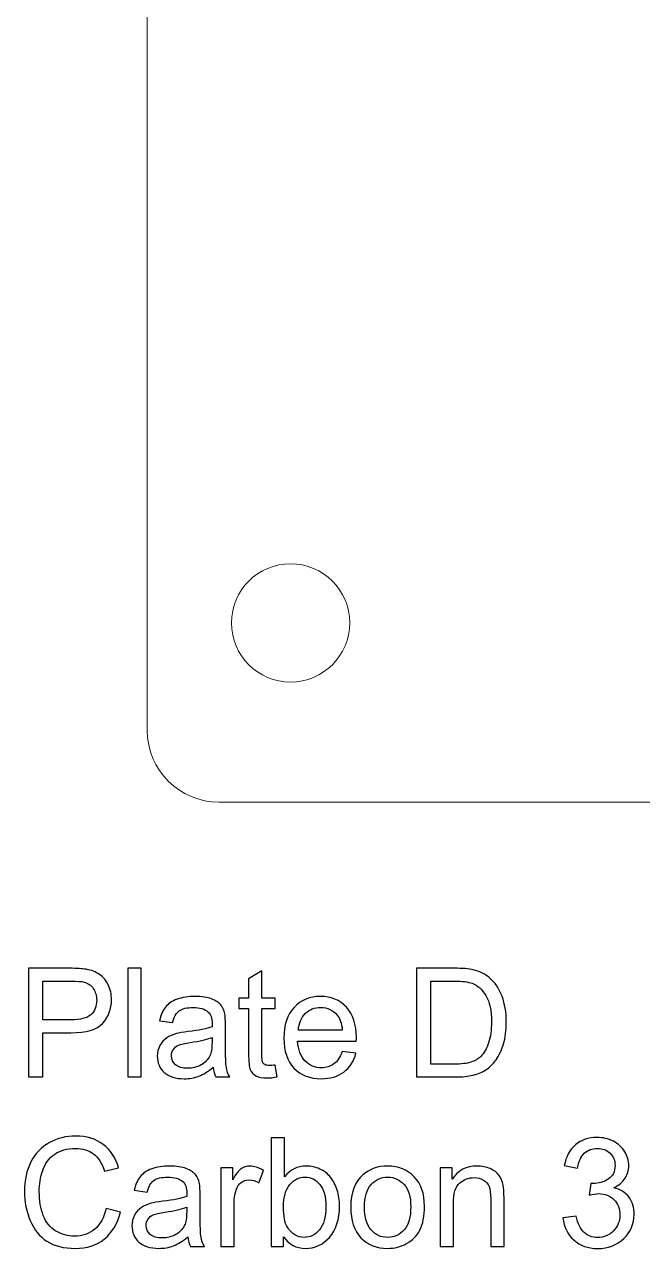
# Model space of a CAD drawing. Header units: millimetres. Extents: x -202 to 204, y -252 to 284.
# Drawn here: x -64.99 to -47.74, y 52.15 to 86.27 of the extents above; entities that cross this region are included whole.
import ezdxf

# ---------------------------------------------------------------- set-up
doc = ezdxf.new("R2010")
doc.units = ezdxf.units.MM
doc.header["$MEASUREMENT"] = 0
doc.layers.add('Layer 1', color=7, linetype='Continuous')

msp = doc.modelspace()

# ---------------------------------------------------------------- linework, layer by layer
at = {"layer": 'Layer 1', "color": 254, "lineweight": 20}
for points, knots in [([(-45.7167, 164.6472), (-45.7167, 164.6472), (-61.5605, 148.8043), (-61.5605, 148.8043), (-61.5605, 148.8043), (-61.5605, 121.3997), (-61.5605, 93.995), (-61.5605, 66.5904), (-61.5605, 66.5904), (-61.5605, 65.4904), (-60.6604, 64.5904), (-59.5605, 64.5904), (-59.5605, 64.5904), (-59.5605, 64.5904), (-40.0605, 64.5904), (-40.0605, 64.5904), (-40.0605, 64.5904), (-35.6422, 64.5904), (-32.0605, 68.1721), (-32.0605, 72.5904), (-32.0605, 72.5904), (-32.0605, 101.3905), (-32.0605, 130.1905), (-32.0605, 158.9906), (-32.0605, 158.9906), (-32.0605, 162.1482), (-33.8902, 164.8782), (-36.547, 166.1792), (-36.547, 166.1792), (-37.3717, 165.1499), (-38.639, 164.4906), (-40.0605, 164.4906), (-40.0605, 164.4906), (-41.482, 164.4906), (-42.7493, 165.1499), (-43.574, 166.1792), (-43.574, 166.1792), (-44.372, 165.7884), (-45.0951, 165.2687), (-45.7167, 164.6472)], [0, 0, 0, 0, 0.0909091, 0.0909091, 0.0909091, 0.0909091, 0.1818182, 0.1818182, 0.1818182, 0.1818182, 0.2727273, 0.2727273, 0.2727273, 0.2727273, 0.3636364, 0.3636364, 0.3636364, 0.3636364, 0.4545455, 0.4545455, 0.4545455, 0.4545455, 0.5454545, 0.5454545, 0.5454545, 0.5454545, 0.6363636, 0.6363636, 0.6363636, 0.6363636, 0.7272727, 0.7272727, 0.7272727, 0.7272727, 0.8181818, 0.8181818, 0.8181818, 0.8181818, 1, 1, 1, 1]), ([(-57.5605, 67.9404), (-58.4718, 67.9404), (-59.2105, 68.6791), (-59.2105, 69.5904), (-59.2105, 69.5904), (-59.2105, 70.5017), (-58.4718, 71.2404), (-57.5605, 71.2404), (-57.5605, 71.2404), (-56.6492, 71.2404), (-55.9105, 70.5017), (-55.9105, 69.5904), (-55.9105, 69.5904), (-55.9105, 68.6791), (-56.6492, 67.9404), (-57.5605, 67.9404)], [0, 0, 0, 0, 0.2, 0.2, 0.2, 0.2, 0.4, 0.4, 0.4, 0.4, 0.6, 0.6, 0.6, 0.6, 1, 1, 1, 1])]:
    msp.add_open_spline(points, degree=3, knots=knots, dxfattribs=at)
at = {"layer": 'Layer 1', "color": 242}
for points, knots in [([(-64.8715, 56.9308), (-64.8715, 56.9308), (-64.8715, 59.9611), (-64.8715, 59.9611), (-64.8715, 59.9611), (-64.8715, 59.9611), (-63.7285, 59.9611), (-63.7285, 59.9611), (-63.7285, 59.9611), (-63.5275, 59.9611), (-63.3736, 59.9513), (-63.2678, 59.9322), (-63.2678, 59.9322), (-63.1189, 59.9075), (-62.9941, 59.8602), (-62.8932, 59.7904), (-62.8932, 59.7904), (-62.793, 59.7213), (-62.7118, 59.6232), (-62.6505, 59.4983), (-62.6505, 59.4983), (-62.5891, 59.3727), (-62.5587, 59.2351), (-62.5587, 59.0848), (-62.5587, 59.0848), (-62.5587, 58.8273), (-62.6406, 58.6086), (-62.8043, 58.4301), (-62.8043, 58.4301), (-62.9687, 58.2523), (-63.265, 58.1627), (-63.6933, 58.1627), (-63.6933, 58.1627), (-63.6933, 58.1627), (-64.4708, 58.1627), (-64.4708, 58.1627), (-64.4708, 58.1627), (-64.4708, 58.1627), (-64.4708, 56.9308), (-64.4708, 56.9308), (-64.4708, 56.9308), (-64.4708, 56.9308), (-64.8715, 56.9308), (-64.8715, 56.9308)], [0, 0, 0, 0, 0.0833333, 0.0833333, 0.0833333, 0.0833333, 0.1666667, 0.1666667, 0.1666667, 0.1666667, 0.25, 0.25, 0.25, 0.25, 0.3333333, 0.3333333, 0.3333333, 0.3333333, 0.4166667, 0.4166667, 0.4166667, 0.4166667, 0.5, 0.5, 0.5, 0.5, 0.5833333, 0.5833333, 0.5833333, 0.5833333, 0.6666667, 0.6666667, 0.6666667, 0.6666667, 0.75, 0.75, 0.75, 0.75, 0.8333333, 0.8333333, 0.8333333, 0.8333333, 1, 1, 1, 1]), ([(-62.1037, 56.9308), (-62.1037, 56.9308), (-62.1037, 59.9611), (-62.1037, 59.9611), (-62.1037, 59.9611), (-62.1037, 59.9611), (-61.7318, 59.9611), (-61.7318, 59.9611), (-61.7318, 59.9611), (-61.7318, 59.9611), (-61.7318, 56.9308), (-61.7318, 56.9308), (-61.7318, 56.9308), (-61.7318, 56.9308), (-62.1037, 56.9308), (-62.1037, 56.9308)], [0, 0, 0, 0, 0.2, 0.2, 0.2, 0.2, 0.4, 0.4, 0.4, 0.4, 0.6, 0.6, 0.6, 0.6, 1, 1, 1, 1]), ([(-57.9882, 57.2638), (-57.9882, 57.2638), (-57.9346, 56.935), (-57.9346, 56.935), (-57.9346, 56.935), (-58.039, 56.9132), (-58.1329, 56.9019), (-58.2154, 56.9019), (-58.2154, 56.9019), (-58.3509, 56.9019), (-58.4553, 56.923), (-58.5301, 56.9661), (-58.5301, 56.9661), (-58.6042, 57.0084), (-58.6564, 57.0649), (-58.6867, 57.1347), (-58.6867, 57.1347), (-58.717, 57.2038), (-58.7326, 57.3506), (-58.7326, 57.5736), (-58.7326, 57.5736), (-58.7326, 57.5736), (-58.7326, 58.8365), (-58.7326, 58.8365), (-58.7326, 58.8365), (-58.7326, 58.8365), (-59.0056, 58.8365), (-59.0056, 58.8365), (-59.0056, 58.8365), (-59.0056, 58.8365), (-59.0056, 59.1258), (-59.0056, 59.1258), (-59.0056, 59.1258), (-59.0056, 59.1258), (-58.7326, 59.1258), (-58.7326, 59.1258), (-58.7326, 59.1258), (-58.7326, 59.1258), (-58.7326, 59.6697), (-58.7326, 59.6697), (-58.7326, 59.6697), (-58.7326, 59.6697), (-58.3622, 59.8927), (-58.3622, 59.8927), (-58.3622, 59.8927), (-58.3622, 59.8927), (-58.3622, 59.1258), (-58.3622, 59.1258), (-58.3622, 59.1258), (-58.3622, 59.1258), (-57.9882, 59.1258), (-57.9882, 59.1258), (-57.9882, 59.1258), (-57.9882, 59.1258), (-57.9882, 58.8365), (-57.9882, 58.8365), (-57.9882, 58.8365), (-57.9882, 58.8365), (-58.3622, 58.8365), (-58.3622, 58.8365), (-58.3622, 58.8365), (-58.3622, 58.8365), (-58.3622, 57.5531), (-58.3622, 57.5531), (-58.3622, 57.5531), (-58.3622, 57.4466), (-58.3558, 57.3788), (-58.3431, 57.3485), (-58.3431, 57.3485), (-58.3297, 57.3181), (-58.3085, 57.2942), (-58.2789, 57.2758), (-58.2789, 57.2758), (-58.2493, 57.2582), (-58.2069, 57.249), (-58.1519, 57.249), (-58.1519, 57.249), (-58.1103, 57.249), (-58.0559, 57.2539), (-57.9882, 57.2638)], [0, 0, 0, 0, 0.047619, 0.047619, 0.047619, 0.047619, 0.0952381, 0.0952381, 0.0952381, 0.0952381, 0.1428571, 0.1428571, 0.1428571, 0.1428571, 0.1904762, 0.1904762, 0.1904762, 0.1904762, 0.2380952, 0.2380952, 0.2380952, 0.2380952, 0.2857143, 0.2857143, 0.2857143, 0.2857143, 0.3333333, 0.3333333, 0.3333333, 0.3333333, 0.3809524, 0.3809524, 0.3809524, 0.3809524, 0.4285714, 0.4285714, 0.4285714, 0.4285714, 0.4761905, 0.4761905, 0.4761905, 0.4761905, 0.5238095, 0.5238095, 0.5238095, 0.5238095, 0.5714286, 0.5714286, 0.5714286, 0.5714286, 0.6190476, 0.6190476, 0.6190476, 0.6190476, 0.6666667, 0.6666667, 0.6666667, 0.6666667, 0.7142857, 0.7142857, 0.7142857, 0.7142857, 0.7619048, 0.7619048, 0.7619048, 0.7619048, 0.8095238, 0.8095238, 0.8095238, 0.8095238, 0.8571429, 0.8571429, 0.8571429, 0.8571429, 0.9047619, 0.9047619, 0.9047619, 0.9047619, 1, 1, 1, 1]), ([(-54.0462, 56.9308), (-54.0462, 56.9308), (-54.0462, 59.9611), (-54.0462, 59.9611), (-54.0462, 59.9611), (-54.0462, 59.9611), (-53.0027, 59.9611), (-53.0027, 59.9611), (-53.0027, 59.9611), (-52.7671, 59.9611), (-52.5872, 59.9463), (-52.463, 59.9174), (-52.463, 59.9174), (-52.2894, 59.8779), (-52.1412, 59.8052), (-52.0185, 59.7008), (-52.0185, 59.7008), (-51.859, 59.5653), (-51.7391, 59.3932), (-51.6601, 59.1829), (-51.6601, 59.1829), (-51.5803, 58.9727), (-51.5408, 58.7328), (-51.5408, 58.4625), (-51.5408, 58.4625), (-51.5408, 58.2325), (-51.5676, 58.0286), (-51.622, 57.8508), (-51.622, 57.8508), (-51.6756, 57.673), (-51.744, 57.5256), (-51.8287, 57.4092), (-51.8287, 57.4092), (-51.9126, 57.2927), (-52.0044, 57.201), (-52.1046, 57.1347), (-52.1046, 57.1347), (-52.204, 57.0677), (-52.3247, 57.0169), (-52.4658, 56.9823), (-52.4658, 56.9823), (-52.6076, 56.9477), (-52.7699, 56.9308), (-52.9526, 56.9308), (-52.9526, 56.9308), (-52.9526, 56.9308), (-54.0462, 56.9308), (-54.0462, 56.9308)], [0, 0, 0, 0, 0.0769231, 0.0769231, 0.0769231, 0.0769231, 0.1538462, 0.1538462, 0.1538462, 0.1538462, 0.2307692, 0.2307692, 0.2307692, 0.2307692, 0.3076923, 0.3076923, 0.3076923, 0.3076923, 0.3846154, 0.3846154, 0.3846154, 0.3846154, 0.4615385, 0.4615385, 0.4615385, 0.4615385, 0.5384615, 0.5384615, 0.5384615, 0.5384615, 0.6153846, 0.6153846, 0.6153846, 0.6153846, 0.6923077, 0.6923077, 0.6923077, 0.6923077, 0.7692308, 0.7692308, 0.7692308, 0.7692308, 0.8461538, 0.8461538, 0.8461538, 0.8461538, 1, 1, 1, 1]), ([(-64.4708, 58.5204), (-64.4708, 58.5204), (-63.6869, 58.5204), (-63.6869, 58.5204), (-63.6869, 58.5204), (-63.428, 58.5204), (-63.2438, 58.5684), (-63.1352, 58.665), (-63.1352, 58.665), (-63.0265, 58.7617), (-62.9722, 58.8972), (-62.9722, 59.0721), (-62.9722, 59.0721), (-62.9722, 59.1991), (-63.0039, 59.3078), (-63.0681, 59.3981), (-63.0681, 59.3981), (-63.1323, 59.4884), (-63.2163, 59.5477), (-63.3214, 59.5766), (-63.3214, 59.5766), (-63.3892, 59.5943), (-63.5133, 59.6034), (-63.6954, 59.6034), (-63.6954, 59.6034), (-63.6954, 59.6034), (-64.4708, 59.6034), (-64.4708, 59.6034), (-64.4708, 59.6034), (-64.4708, 59.6034), (-64.4708, 58.5204), (-64.4708, 58.5204)], [0, 0, 0, 0, 0.1111111, 0.1111111, 0.1111111, 0.1111111, 0.2222222, 0.2222222, 0.2222222, 0.2222222, 0.3333333, 0.3333333, 0.3333333, 0.3333333, 0.4444444, 0.4444444, 0.4444444, 0.4444444, 0.5555556, 0.5555556, 0.5555556, 0.5555556, 0.6666667, 0.6666667, 0.6666667, 0.6666667, 0.7777778, 0.7777778, 0.7777778, 0.7777778, 1, 1, 1, 1]), ([(-53.6455, 57.2885), (-53.6455, 57.2885), (-52.9985, 57.2885), (-52.9985, 57.2885), (-52.9985, 57.2885), (-52.7988, 57.2885), (-52.6415, 57.3069), (-52.5279, 57.3443), (-52.5279, 57.3443), (-52.4143, 57.3816), (-52.324, 57.4339), (-52.2562, 57.5016), (-52.2562, 57.5016), (-52.161, 57.5961), (-52.0869, 57.7245), (-52.034, 57.8847), (-52.034, 57.8847), (-51.9811, 58.0456), (-51.9543, 58.2396), (-51.9543, 58.4689), (-51.9543, 58.4689), (-51.9543, 58.7857), (-52.0065, 59.0291), (-52.1102, 59.1991), (-52.1102, 59.1991), (-52.2146, 59.3699), (-52.3409, 59.4835), (-52.4898, 59.5413), (-52.4898, 59.5413), (-52.597, 59.583), (-52.7706, 59.6034), (-53.0084, 59.6034), (-53.0084, 59.6034), (-53.0084, 59.6034), (-53.6455, 59.6034), (-53.6455, 59.6034), (-53.6455, 59.6034), (-53.6455, 59.6034), (-53.6455, 57.2885), (-53.6455, 57.2885)], [0, 0, 0, 0, 0.0909091, 0.0909091, 0.0909091, 0.0909091, 0.1818182, 0.1818182, 0.1818182, 0.1818182, 0.2727273, 0.2727273, 0.2727273, 0.2727273, 0.3636364, 0.3636364, 0.3636364, 0.3636364, 0.4545455, 0.4545455, 0.4545455, 0.4545455, 0.5454545, 0.5454545, 0.5454545, 0.5454545, 0.6363636, 0.6363636, 0.6363636, 0.6363636, 0.7272727, 0.7272727, 0.7272727, 0.7272727, 0.8181818, 0.8181818, 0.8181818, 0.8181818, 1, 1, 1, 1]), ([(-59.7224, 57.2017), (-59.8607, 57.0846), (-59.9934, 57.0021), (-60.1204, 56.9534), (-60.1204, 56.9534), (-60.2481, 56.9054), (-60.3849, 56.8814), (-60.531, 56.8814), (-60.531, 56.8814), (-60.7723, 56.8814), (-60.9571, 56.94), (-61.087, 57.0578), (-61.087, 57.0578), (-61.2161, 57.1756), (-61.281, 57.3266), (-61.281, 57.5094), (-61.281, 57.5094), (-61.281, 57.6173), (-61.257, 57.7154), (-61.2076, 57.8043), (-61.2076, 57.8043), (-61.1589, 57.8932), (-61.0947, 57.9644), (-61.0157, 58.0181), (-61.0157, 58.0181), (-60.936, 58.0717), (-60.8471, 58.1126), (-60.7476, 58.1401), (-60.7476, 58.1401), (-60.6749, 58.1592), (-60.5649, 58.1782), (-60.4174, 58.1959), (-60.4174, 58.1959), (-60.1168, 58.2318), (-59.8953, 58.2742), (-59.7535, 58.3243), (-59.7535, 58.3243), (-59.7521, 58.3751), (-59.7514, 58.4075), (-59.7514, 58.4209), (-59.7514, 58.4209), (-59.7514, 58.5726), (-59.7866, 58.6799), (-59.8572, 58.7412), (-59.8572, 58.7412), (-59.9517, 58.8259), (-60.0936, 58.8675), (-60.2805, 58.8675), (-60.2805, 58.8675), (-60.4555, 58.8675), (-60.5846, 58.8372), (-60.6686, 58.7758), (-60.6686, 58.7758), (-60.7518, 58.7144), (-60.8132, 58.6058), (-60.8534, 58.4498), (-60.8534, 58.4498), (-60.8534, 58.4498), (-61.2168, 58.4999), (-61.2168, 58.4999), (-61.2168, 58.4999), (-61.1836, 58.6552), (-61.1293, 58.7815), (-61.0538, 58.8767), (-61.0538, 58.8767), (-60.9783, 58.9727), (-60.8682, 59.0467), (-60.725, 59.0982), (-60.725, 59.0982), (-60.5818, 59.1498), (-60.416, 59.1759), (-60.2269, 59.1759), (-60.2269, 59.1759), (-60.0392, 59.1759), (-59.8875, 59.1533), (-59.7704, 59.1095), (-59.7704, 59.1095), (-59.6533, 59.0651), (-59.5672, 59.0101), (-59.5115, 58.943), (-59.5115, 58.943), (-59.4564, 58.876), (-59.4183, 58.792), (-59.3958, 58.6897), (-59.3958, 58.6897), (-59.3838, 58.6262), (-59.3774, 58.5119), (-59.3774, 58.3468), (-59.3774, 58.3468), (-59.3774, 58.3468), (-59.3774, 57.8508), (-59.3774, 57.8508), (-59.3774, 57.8508), (-59.3774, 57.5044), (-59.3697, 57.2857), (-59.3534, 57.1947), (-59.3534, 57.1947), (-59.3379, 57.103), (-59.3062, 57.0148), (-59.2596, 56.9308), (-59.2596, 56.9308), (-59.2596, 56.9308), (-59.6484, 56.9308), (-59.6484, 56.9308), (-59.6484, 56.9308), (-59.6865, 57.0077), (-59.7119, 57.098), (-59.7224, 57.2017)], [0, 0, 0, 0, 0.0357143, 0.0357143, 0.0357143, 0.0357143, 0.0714286, 0.0714286, 0.0714286, 0.0714286, 0.1071429, 0.1071429, 0.1071429, 0.1071429, 0.1428571, 0.1428571, 0.1428571, 0.1428571, 0.1785714, 0.1785714, 0.1785714, 0.1785714, 0.2142857, 0.2142857, 0.2142857, 0.2142857, 0.25, 0.25, 0.25, 0.25, 0.2857143, 0.2857143, 0.2857143, 0.2857143, 0.3214286, 0.3214286, 0.3214286, 0.3214286, 0.3571429, 0.3571429, 0.3571429, 0.3571429, 0.3928571, 0.3928571, 0.3928571, 0.3928571, 0.4285714, 0.4285714, 0.4285714, 0.4285714, 0.4642857, 0.4642857, 0.4642857, 0.4642857, 0.5, 0.5, 0.5, 0.5, 0.5357143, 0.5357143, 0.5357143, 0.5357143, 0.5714286, 0.5714286, 0.5714286, 0.5714286, 0.6071429, 0.6071429, 0.6071429, 0.6071429, 0.6428571, 0.6428571, 0.6428571, 0.6428571, 0.6785714, 0.6785714, 0.6785714, 0.6785714, 0.7142857, 0.7142857, 0.7142857, 0.7142857, 0.75, 0.75, 0.75, 0.75, 0.7857143, 0.7857143, 0.7857143, 0.7857143, 0.8214286, 0.8214286, 0.8214286, 0.8214286, 0.8571429, 0.8571429, 0.8571429, 0.8571429, 0.8928571, 0.8928571, 0.8928571, 0.8928571, 0.9285714, 0.9285714, 0.9285714, 0.9285714, 1, 1, 1, 1]), ([(-56.122, 57.6378), (-56.122, 57.6378), (-55.7375, 57.5905), (-55.7375, 57.5905), (-55.7375, 57.5905), (-55.7981, 57.3654), (-55.9103, 57.1911), (-56.074, 57.067), (-56.074, 57.067), (-56.2384, 56.9435), (-56.448, 56.8814), (-56.7027, 56.8814), (-56.7027, 56.8814), (-57.0237, 56.8814), (-57.2784, 56.9802), (-57.4661, 57.1777), (-57.4661, 57.1777), (-57.6544, 57.3753), (-57.7483, 57.6526), (-57.7483, 58.0096), (-57.7483, 58.0096), (-57.7483, 58.3793), (-57.653, 58.6657), (-57.4632, 58.8697), (-57.4632, 58.8697), (-57.2727, 59.0736), (-57.0265, 59.1759), (-56.7231, 59.1759), (-56.7231, 59.1759), (-56.4296, 59.1759), (-56.1897, 59.0757), (-56.0042, 58.876), (-56.0042, 58.876), (-55.8179, 58.6763), (-55.7248, 58.3948), (-55.7248, 58.0329), (-55.7248, 58.0329), (-55.7248, 58.0103), (-55.7255, 57.9771), (-55.7269, 57.9334), (-55.7269, 57.9334), (-55.7269, 57.9334), (-57.3638, 57.9334), (-57.3638, 57.9334), (-57.3638, 57.9334), (-57.3503, 57.6921), (-57.2819, 57.5072), (-57.1591, 57.3795), (-57.1591, 57.3795), (-57.0364, 57.2511), (-56.884, 57.1869), (-56.7005, 57.1869), (-56.7005, 57.1869), (-56.5644, 57.1869), (-56.448, 57.2229), (-56.3513, 57.2949), (-56.3513, 57.2949), (-56.2546, 57.3661), (-56.1784, 57.4804), (-56.122, 57.6378)], [0, 0, 0, 0, 0.0625, 0.0625, 0.0625, 0.0625, 0.125, 0.125, 0.125, 0.125, 0.1875, 0.1875, 0.1875, 0.1875, 0.25, 0.25, 0.25, 0.25, 0.3125, 0.3125, 0.3125, 0.3125, 0.375, 0.375, 0.375, 0.375, 0.4375, 0.4375, 0.4375, 0.4375, 0.5, 0.5, 0.5, 0.5, 0.5625, 0.5625, 0.5625, 0.5625, 0.625, 0.625, 0.625, 0.625, 0.6875, 0.6875, 0.6875, 0.6875, 0.75, 0.75, 0.75, 0.75, 0.8125, 0.8125, 0.8125, 0.8125, 0.875, 0.875, 0.875, 0.875, 1, 1, 1, 1]), ([(-57.3433, 58.2396), (-57.3433, 58.2396), (-56.1178, 58.2396), (-56.1178, 58.2396), (-56.1178, 58.2396), (-56.134, 58.4237), (-56.1813, 58.5627), (-56.2582, 58.6545), (-56.2582, 58.6545), (-56.3767, 58.7977), (-56.5305, 58.8697), (-56.7189, 58.8697), (-56.7189, 58.8697), (-56.8896, 58.8697), (-57.0336, 58.8125), (-57.15, 58.6982), (-57.15, 58.6982), (-57.2664, 58.5839), (-57.3306, 58.4308), (-57.3433, 58.2396)], [0, 0, 0, 0, 0.1666667, 0.1666667, 0.1666667, 0.1666667, 0.3333333, 0.3333333, 0.3333333, 0.3333333, 0.5, 0.5, 0.5, 0.5, 0.6666667, 0.6666667, 0.6666667, 0.6666667, 1, 1, 1, 1]), ([(-59.7535, 58.0329), (-59.8889, 57.9771), (-60.0914, 57.9306), (-60.361, 57.8918), (-60.361, 57.8918), (-60.5141, 57.8699), (-60.6227, 57.8452), (-60.6855, 57.8177), (-60.6855, 57.8177), (-60.749, 57.7902), (-60.7984, 57.7499), (-60.8323, 57.6963), (-60.8323, 57.6963), (-60.8668, 57.6434), (-60.8845, 57.5848), (-60.8845, 57.5199), (-60.8845, 57.5199), (-60.8845, 57.4205), (-60.8464, 57.3379), (-60.7716, 57.2716), (-60.7716, 57.2716), (-60.6968, 57.206), (-60.5867, 57.1728), (-60.4421, 57.1728), (-60.4421, 57.1728), (-60.2989, 57.1728), (-60.1712, 57.2038), (-60.0597, 57.2666), (-60.0597, 57.2666), (-59.9482, 57.3294), (-59.8657, 57.4155), (-59.8135, 57.5242), (-59.8135, 57.5242), (-59.7732, 57.6081), (-59.7535, 57.7323), (-59.7535, 57.896), (-59.7535, 57.896), (-59.7535, 57.896), (-59.7535, 58.0329), (-59.7535, 58.0329)], [0, 0, 0, 0, 0.0909091, 0.0909091, 0.0909091, 0.0909091, 0.1818182, 0.1818182, 0.1818182, 0.1818182, 0.2727273, 0.2727273, 0.2727273, 0.2727273, 0.3636364, 0.3636364, 0.3636364, 0.3636364, 0.4545455, 0.4545455, 0.4545455, 0.4545455, 0.5454545, 0.5454545, 0.5454545, 0.5454545, 0.6363636, 0.6363636, 0.6363636, 0.6363636, 0.7272727, 0.7272727, 0.7272727, 0.7272727, 0.8181818, 0.8181818, 0.8181818, 0.8181818, 1, 1, 1, 1]), ([(-62.7097, 53.2641), (-62.7097, 53.2641), (-62.3083, 53.1625), (-62.3083, 53.1625), (-62.3083, 53.1625), (-62.3922, 52.8337), (-62.5439, 52.5825), (-62.7619, 52.4089), (-62.7619, 52.4089), (-62.9807, 52.2361), (-63.2474, 52.15), (-63.5634, 52.15), (-63.5634, 52.15), (-63.8901, 52.15), (-64.1554, 52.2163), (-64.36, 52.349), (-64.36, 52.349), (-64.5646, 52.4823), (-64.7205, 52.6749), (-64.8271, 52.9268), (-64.8271, 52.9268), (-64.9336, 53.1794), (-64.9872, 53.4503), (-64.9872, 53.7396), (-64.9872, 53.7396), (-64.9872, 54.055), (-64.9273, 54.3301), (-64.8066, 54.5651), (-64.8066, 54.5651), (-64.686, 54.8), (-64.5145, 54.9785), (-64.2916, 55.1006), (-64.2916, 55.1006), (-64.0693, 55.2227), (-63.8245, 55.2833), (-63.5571, 55.2833), (-63.5571, 55.2833), (-63.2537, 55.2833), (-62.999, 55.2064), (-62.7923, 55.0519), (-62.7923, 55.0519), (-62.5855, 54.8974), (-62.4416, 54.6808), (-62.3605, 54.4007), (-62.3605, 54.4007), (-62.3605, 54.4007), (-62.7549, 54.3076), (-62.7549, 54.3076), (-62.7549, 54.3076), (-62.8254, 54.5284), (-62.927, 54.6886), (-63.0611, 54.7895), (-63.0611, 54.7895), (-63.1944, 54.8904), (-63.3624, 54.9404), (-63.5656, 54.9404), (-63.5656, 54.9404), (-63.7984, 54.9404), (-63.9924, 54.8847), (-64.149, 54.7732), (-64.149, 54.7732), (-64.3057, 54.661), (-64.4157, 54.5115), (-64.4785, 54.3231), (-64.4785, 54.3231), (-64.542, 54.1354), (-64.5738, 53.9414), (-64.5738, 53.7417), (-64.5738, 53.7417), (-64.5738, 53.4835), (-64.5364, 53.2591), (-64.4616, 53.0665), (-64.4616, 53.0665), (-64.3861, 52.8746), (-64.2697, 52.7307), (-64.1109, 52.6354), (-64.1109, 52.6354), (-63.9522, 52.5402), (-63.7807, 52.4929), (-63.5959, 52.4929), (-63.5959, 52.4929), (-63.3715, 52.4929), (-63.1817, 52.5578), (-63.0258, 52.6869), (-63.0258, 52.6869), (-62.8699, 52.8167), (-62.7648, 53.0094), (-62.7097, 53.2641)], [0, 0, 0, 0, 0.0434783, 0.0434783, 0.0434783, 0.0434783, 0.0869565, 0.0869565, 0.0869565, 0.0869565, 0.1304348, 0.1304348, 0.1304348, 0.1304348, 0.173913, 0.173913, 0.173913, 0.173913, 0.2173913, 0.2173913, 0.2173913, 0.2173913, 0.2608696, 0.2608696, 0.2608696, 0.2608696, 0.3043478, 0.3043478, 0.3043478, 0.3043478, 0.3478261, 0.3478261, 0.3478261, 0.3478261, 0.3913043, 0.3913043, 0.3913043, 0.3913043, 0.4347826, 0.4347826, 0.4347826, 0.4347826, 0.4782609, 0.4782609, 0.4782609, 0.4782609, 0.5217391, 0.5217391, 0.5217391, 0.5217391, 0.5652174, 0.5652174, 0.5652174, 0.5652174, 0.6086957, 0.6086957, 0.6086957, 0.6086957, 0.6521739, 0.6521739, 0.6521739, 0.6521739, 0.6956522, 0.6956522, 0.6956522, 0.6956522, 0.7391304, 0.7391304, 0.7391304, 0.7391304, 0.7826087, 0.7826087, 0.7826087, 0.7826087, 0.826087, 0.826087, 0.826087, 0.826087, 0.8695652, 0.8695652, 0.8695652, 0.8695652, 0.9130435, 0.9130435, 0.9130435, 0.9130435, 1, 1, 1, 1]), ([(-57.7547, 52.2015), (-57.7547, 52.2015), (-58.0997, 52.2015), (-58.0997, 52.2015), (-58.0997, 52.2015), (-58.0997, 52.2015), (-58.0997, 55.2318), (-58.0997, 55.2318), (-58.0997, 55.2318), (-58.0997, 55.2318), (-57.7279, 55.2318), (-57.7279, 55.2318), (-57.7279, 55.2318), (-57.7279, 55.2318), (-57.7279, 54.1509), (-57.7279, 54.1509), (-57.7279, 54.1509), (-57.5706, 54.3478), (-57.3702, 54.4466), (-57.1268, 54.4466), (-57.1268, 54.4466), (-56.9913, 54.4466), (-56.8636, 54.419), (-56.7429, 54.3647), (-56.7429, 54.3647), (-56.6223, 54.3104), (-56.5235, 54.2335), (-56.4452, 54.1354), (-56.4452, 54.1354), (-56.3676, 54.0366), (-56.3062, 53.9181), (-56.2625, 53.7784), (-56.2625, 53.7784), (-56.218, 53.6394), (-56.1961, 53.4905), (-56.1961, 53.3325), (-56.1961, 53.3325), (-56.1961, 52.9557), (-56.2893, 52.665), (-56.4755, 52.4597), (-56.4755, 52.4597), (-56.6611, 52.2544), (-56.8848, 52.1521), (-57.1451, 52.1521), (-57.1451, 52.1521), (-57.404, 52.1521), (-57.6072, 52.2601), (-57.7547, 52.4767), (-57.7547, 52.4767), (-57.7547, 52.4767), (-57.7547, 52.2015), (-57.7547, 52.2015)], [0, 0, 0, 0, 0.0714286, 0.0714286, 0.0714286, 0.0714286, 0.1428571, 0.1428571, 0.1428571, 0.1428571, 0.2142857, 0.2142857, 0.2142857, 0.2142857, 0.2857143, 0.2857143, 0.2857143, 0.2857143, 0.3571429, 0.3571429, 0.3571429, 0.3571429, 0.4285714, 0.4285714, 0.4285714, 0.4285714, 0.5, 0.5, 0.5, 0.5, 0.5714286, 0.5714286, 0.5714286, 0.5714286, 0.6428571, 0.6428571, 0.6428571, 0.6428571, 0.7142857, 0.7142857, 0.7142857, 0.7142857, 0.7857143, 0.7857143, 0.7857143, 0.7857143, 0.8571429, 0.8571429, 0.8571429, 0.8571429, 1, 1, 1, 1]), ([(-49.9598, 53.0016), (-49.9598, 53.0016), (-49.588, 53.051), (-49.588, 53.051), (-49.588, 53.051), (-49.5449, 52.84), (-49.4723, 52.6883), (-49.37, 52.5952), (-49.37, 52.5952), (-49.267, 52.5021), (-49.1421, 52.4555), (-48.9946, 52.4555), (-48.9946, 52.4555), (-48.8196, 52.4555), (-48.6715, 52.5162), (-48.5508, 52.6375), (-48.5508, 52.6375), (-48.4309, 52.7589), (-48.3702, 52.9092), (-48.3702, 53.0884), (-48.3702, 53.0884), (-48.3702, 53.2591), (-48.4259, 53.4002), (-48.5374, 53.511), (-48.5374, 53.511), (-48.6496, 53.6218), (-48.7914, 53.6775), (-48.9636, 53.6775), (-48.9636, 53.6775), (-49.0341, 53.6775), (-49.1216, 53.6634), (-49.226, 53.6359), (-49.226, 53.6359), (-49.226, 53.6359), (-49.1844, 53.9626), (-49.1844, 53.9626), (-49.1844, 53.9626), (-49.1597, 53.9597), (-49.14, 53.9583), (-49.1244, 53.9583), (-49.1244, 53.9583), (-48.9664, 53.9583), (-48.8239, 53.9999), (-48.6969, 54.0825), (-48.6969, 54.0825), (-48.5699, 54.165), (-48.5064, 54.2928), (-48.5064, 54.4649), (-48.5064, 54.4649), (-48.5064, 54.6011), (-48.5529, 54.7147), (-48.6454, 54.8036), (-48.6454, 54.8036), (-48.7378, 54.8932), (-48.857, 54.9383), (-49.0031, 54.9383), (-49.0031, 54.9383), (-49.1477, 54.9383), (-49.2684, 54.8925), (-49.3643, 54.8022), (-49.3643, 54.8022), (-49.461, 54.7111), (-49.5231, 54.5743), (-49.5506, 54.3922), (-49.5506, 54.3922), (-49.5506, 54.3922), (-49.9224, 54.4586), (-49.9224, 54.4586), (-49.9224, 54.4586), (-49.8773, 54.7083), (-49.7735, 54.9016), (-49.6127, 55.0385), (-49.6127, 55.0385), (-49.4511, 55.1754), (-49.2507, 55.2445), (-49.0108, 55.2445), (-49.0108, 55.2445), (-48.8457, 55.2445), (-48.6933, 55.2086), (-48.5543, 55.138), (-48.5543, 55.138), (-48.4154, 55.0667), (-48.3088, 54.9701), (-48.2347, 54.8473), (-48.2347, 54.8473), (-48.1614, 54.7245), (-48.124, 54.5947), (-48.124, 54.4564), (-48.124, 54.4564), (-48.124, 54.3259), (-48.1592, 54.2067), (-48.2298, 54.0987), (-48.2298, 54.0987), (-48.3003, 53.9915), (-48.4041, 53.9061), (-48.5416, 53.8426), (-48.5416, 53.8426), (-48.3624, 53.8017), (-48.2234, 53.7156), (-48.124, 53.5851), (-48.124, 53.5851), (-48.0252, 53.4553), (-47.9758, 53.2923), (-47.9758, 53.0968), (-47.9758, 53.0968), (-47.9758, 52.8323), (-48.0717, 52.6079), (-48.2651, 52.4237), (-48.2651, 52.4237), (-48.4577, 52.2396), (-48.7018, 52.1479), (-48.9967, 52.1479), (-48.9967, 52.1479), (-49.2627, 52.1479), (-49.4836, 52.2269), (-49.6592, 52.3856), (-49.6592, 52.3856), (-49.8349, 52.5437), (-49.9351, 52.749), (-49.9598, 53.0016)], [0, 0, 0, 0, 0.0322581, 0.0322581, 0.0322581, 0.0322581, 0.0645161, 0.0645161, 0.0645161, 0.0645161, 0.0967742, 0.0967742, 0.0967742, 0.0967742, 0.1290323, 0.1290323, 0.1290323, 0.1290323, 0.1612903, 0.1612903, 0.1612903, 0.1612903, 0.1935484, 0.1935484, 0.1935484, 0.1935484, 0.2258065, 0.2258065, 0.2258065, 0.2258065, 0.2580645, 0.2580645, 0.2580645, 0.2580645, 0.2903226, 0.2903226, 0.2903226, 0.2903226, 0.3225806, 0.3225806, 0.3225806, 0.3225806, 0.3548387, 0.3548387, 0.3548387, 0.3548387, 0.3870968, 0.3870968, 0.3870968, 0.3870968, 0.4193548, 0.4193548, 0.4193548, 0.4193548, 0.4516129, 0.4516129, 0.4516129, 0.4516129, 0.483871, 0.483871, 0.483871, 0.483871, 0.516129, 0.516129, 0.516129, 0.516129, 0.5483871, 0.5483871, 0.5483871, 0.5483871, 0.5806452, 0.5806452, 0.5806452, 0.5806452, 0.6129032, 0.6129032, 0.6129032, 0.6129032, 0.6451613, 0.6451613, 0.6451613, 0.6451613, 0.6774194, 0.6774194, 0.6774194, 0.6774194, 0.7096774, 0.7096774, 0.7096774, 0.7096774, 0.7419355, 0.7419355, 0.7419355, 0.7419355, 0.7741935, 0.7741935, 0.7741935, 0.7741935, 0.8064516, 0.8064516, 0.8064516, 0.8064516, 0.8387097, 0.8387097, 0.8387097, 0.8387097, 0.8709677, 0.8709677, 0.8709677, 0.8709677, 0.9032258, 0.9032258, 0.9032258, 0.9032258, 0.9354839, 0.9354839, 0.9354839, 0.9354839, 1, 1, 1, 1]), ([(-60.4294, 52.4724), (-60.5677, 52.3553), (-60.7004, 52.2728), (-60.8274, 52.2241), (-60.8274, 52.2241), (-60.9551, 52.1761), (-61.0919, 52.1521), (-61.238, 52.1521), (-61.238, 52.1521), (-61.4793, 52.1521), (-61.6641, 52.2107), (-61.794, 52.3285), (-61.794, 52.3285), (-61.9231, 52.4463), (-61.988, 52.5973), (-61.988, 52.7801), (-61.988, 52.7801), (-61.988, 52.888), (-61.964, 52.9861), (-61.9146, 53.075), (-61.9146, 53.075), (-61.8659, 53.1639), (-61.8017, 53.2351), (-61.7227, 53.2888), (-61.7227, 53.2888), (-61.643, 53.3424), (-61.5541, 53.3833), (-61.4546, 53.4108), (-61.4546, 53.4108), (-61.3819, 53.4299), (-61.2719, 53.4489), (-61.1244, 53.4666), (-61.1244, 53.4666), (-60.8238, 53.5025), (-60.6023, 53.5449), (-60.4605, 53.595), (-60.4605, 53.595), (-60.4591, 53.6458), (-60.4584, 53.6782), (-60.4584, 53.6916), (-60.4584, 53.6916), (-60.4584, 53.8433), (-60.4936, 53.9506), (-60.5642, 54.0119), (-60.5642, 54.0119), (-60.6587, 54.0966), (-60.8006, 54.1382), (-60.9875, 54.1382), (-60.9875, 54.1382), (-61.1625, 54.1382), (-61.2916, 54.1079), (-61.3756, 54.0465), (-61.3756, 54.0465), (-61.4588, 53.9851), (-61.5202, 53.8765), (-61.5604, 53.7205), (-61.5604, 53.7205), (-61.5604, 53.7205), (-61.9238, 53.7706), (-61.9238, 53.7706), (-61.9238, 53.7706), (-61.8906, 53.9259), (-61.8363, 54.0522), (-61.7608, 54.1474), (-61.7608, 54.1474), (-61.6853, 54.2434), (-61.5752, 54.3174), (-61.432, 54.3689), (-61.432, 54.3689), (-61.2888, 54.4205), (-61.123, 54.4466), (-60.9339, 54.4466), (-60.9339, 54.4466), (-60.7462, 54.4466), (-60.5945, 54.424), (-60.4774, 54.3802), (-60.4774, 54.3802), (-60.3603, 54.3358), (-60.2742, 54.2808), (-60.2185, 54.2137), (-60.2185, 54.2137), (-60.1634, 54.1467), (-60.1253, 54.0627), (-60.1028, 53.9604), (-60.1028, 53.9604), (-60.0908, 53.8969), (-60.0844, 53.7826), (-60.0844, 53.6175), (-60.0844, 53.6175), (-60.0844, 53.6175), (-60.0844, 53.1215), (-60.0844, 53.1215), (-60.0844, 53.1215), (-60.0844, 52.7751), (-60.0767, 52.5564), (-60.0604, 52.4654), (-60.0604, 52.4654), (-60.0449, 52.3737), (-60.0132, 52.2855), (-59.9666, 52.2015), (-59.9666, 52.2015), (-59.9666, 52.2015), (-60.3554, 52.2015), (-60.3554, 52.2015), (-60.3554, 52.2015), (-60.3935, 52.2784), (-60.4189, 52.3687), (-60.4294, 52.4724)], [0, 0, 0, 0, 0.0357143, 0.0357143, 0.0357143, 0.0357143, 0.0714286, 0.0714286, 0.0714286, 0.0714286, 0.1071429, 0.1071429, 0.1071429, 0.1071429, 0.1428571, 0.1428571, 0.1428571, 0.1428571, 0.1785714, 0.1785714, 0.1785714, 0.1785714, 0.2142857, 0.2142857, 0.2142857, 0.2142857, 0.25, 0.25, 0.25, 0.25, 0.2857143, 0.2857143, 0.2857143, 0.2857143, 0.3214286, 0.3214286, 0.3214286, 0.3214286, 0.3571429, 0.3571429, 0.3571429, 0.3571429, 0.3928571, 0.3928571, 0.3928571, 0.3928571, 0.4285714, 0.4285714, 0.4285714, 0.4285714, 0.4642857, 0.4642857, 0.4642857, 0.4642857, 0.5, 0.5, 0.5, 0.5, 0.5357143, 0.5357143, 0.5357143, 0.5357143, 0.5714286, 0.5714286, 0.5714286, 0.5714286, 0.6071429, 0.6071429, 0.6071429, 0.6071429, 0.6428571, 0.6428571, 0.6428571, 0.6428571, 0.6785714, 0.6785714, 0.6785714, 0.6785714, 0.7142857, 0.7142857, 0.7142857, 0.7142857, 0.75, 0.75, 0.75, 0.75, 0.7857143, 0.7857143, 0.7857143, 0.7857143, 0.8214286, 0.8214286, 0.8214286, 0.8214286, 0.8571429, 0.8571429, 0.8571429, 0.8571429, 0.8928571, 0.8928571, 0.8928571, 0.8928571, 0.9285714, 0.9285714, 0.9285714, 0.9285714, 1, 1, 1, 1]), ([(-59.5115, 52.2015), (-59.5115, 52.2015), (-59.5115, 54.3965), (-59.5115, 54.3965), (-59.5115, 54.3965), (-59.5115, 54.3965), (-59.1771, 54.3965), (-59.1771, 54.3965), (-59.1771, 54.3965), (-59.1771, 54.3965), (-59.1771, 54.0642), (-59.1771, 54.0642), (-59.1771, 54.0642), (-59.0917, 54.2194), (-59.0127, 54.3224), (-58.94, 54.3718), (-58.94, 54.3718), (-58.8681, 54.4212), (-58.7883, 54.4466), (-58.7016, 54.4466), (-58.7016, 54.4466), (-58.576, 54.4466), (-58.449, 54.4063), (-58.3192, 54.3266), (-58.3192, 54.3266), (-58.3192, 54.3266), (-58.4476, 53.9809), (-58.4476, 53.9809), (-58.4476, 53.9809), (-58.5379, 54.0352), (-58.6289, 54.062), (-58.7199, 54.062), (-58.7199, 54.062), (-58.8018, 54.062), (-58.8744, 54.0373), (-58.9393, 53.9887), (-58.9393, 53.9887), (-59.0042, 53.9393), (-59.0501, 53.8715), (-59.0776, 53.7848), (-59.0776, 53.7848), (-59.1192, 53.6528), (-59.1397, 53.5082), (-59.1397, 53.3508), (-59.1397, 53.3508), (-59.1397, 53.3508), (-59.1397, 52.2015), (-59.1397, 52.2015), (-59.1397, 52.2015), (-59.1397, 52.2015), (-59.5115, 52.2015), (-59.5115, 52.2015)], [0, 0, 0, 0, 0.0714286, 0.0714286, 0.0714286, 0.0714286, 0.1428571, 0.1428571, 0.1428571, 0.1428571, 0.2142857, 0.2142857, 0.2142857, 0.2142857, 0.2857143, 0.2857143, 0.2857143, 0.2857143, 0.3571429, 0.3571429, 0.3571429, 0.3571429, 0.4285714, 0.4285714, 0.4285714, 0.4285714, 0.5, 0.5, 0.5, 0.5, 0.5714286, 0.5714286, 0.5714286, 0.5714286, 0.6428571, 0.6428571, 0.6428571, 0.6428571, 0.7142857, 0.7142857, 0.7142857, 0.7142857, 0.7857143, 0.7857143, 0.7857143, 0.7857143, 0.8571429, 0.8571429, 0.8571429, 0.8571429, 1, 1, 1, 1]), ([(-55.8822, 53.2993), (-55.8822, 53.7057), (-55.7693, 54.007), (-55.5428, 54.2024), (-55.5428, 54.2024), (-55.3544, 54.3647), (-55.1244, 54.4466), (-54.8528, 54.4466), (-54.8528, 54.4466), (-54.5508, 54.4466), (-54.3039, 54.3478), (-54.1127, 54.1495), (-54.1127, 54.1495), (-53.9208, 53.952), (-53.8255, 53.6789), (-53.8255, 53.3304), (-53.8255, 53.3304), (-53.8255, 53.0475), (-53.8679, 52.8252), (-53.9525, 52.6636), (-53.9525, 52.6636), (-54.0372, 52.5014), (-54.1607, 52.3758), (-54.3222, 52.2862), (-54.3222, 52.2862), (-54.4845, 52.1966), (-54.6609, 52.1521), (-54.8528, 52.1521), (-54.8528, 52.1521), (-55.1597, 52.1521), (-55.4081, 52.2502), (-55.5979, 52.4477), (-55.5979, 52.4477), (-55.7877, 52.6446), (-55.8822, 52.9282), (-55.8822, 53.2993)], [0, 0, 0, 0, 0.1, 0.1, 0.1, 0.1, 0.2, 0.2, 0.2, 0.2, 0.3, 0.3, 0.3, 0.3, 0.4, 0.4, 0.4, 0.4, 0.5, 0.5, 0.5, 0.5, 0.6, 0.6, 0.6, 0.6, 0.7, 0.7, 0.7, 0.7, 0.8, 0.8, 0.8, 0.8, 1, 1, 1, 1]), ([(-53.3888, 52.2015), (-53.3888, 52.2015), (-53.3888, 54.3965), (-53.3888, 54.3965), (-53.3888, 54.3965), (-53.3888, 54.3965), (-53.0544, 54.3965), (-53.0544, 54.3965), (-53.0544, 54.3965), (-53.0544, 54.3965), (-53.0544, 54.0846), (-53.0544, 54.0846), (-53.0544, 54.0846), (-52.8928, 54.3259), (-52.66, 54.4466), (-52.3559, 54.4466), (-52.3559, 54.4466), (-52.2232, 54.4466), (-52.1019, 54.4226), (-51.9911, 54.3753), (-51.9911, 54.3753), (-51.8796, 54.3273), (-51.7971, 54.2652), (-51.742, 54.1876), (-51.742, 54.1876), (-51.6863, 54.1107), (-51.6482, 54.019), (-51.6256, 53.9132), (-51.6256, 53.9132), (-51.6122, 53.844), (-51.6052, 53.7234), (-51.6052, 53.5512), (-51.6052, 53.5512), (-51.6052, 53.5512), (-51.6052, 52.2015), (-51.6052, 52.2015), (-51.6052, 52.2015), (-51.6052, 52.2015), (-51.9777, 52.2015), (-51.9777, 52.2015), (-51.9777, 52.2015), (-51.9777, 52.2015), (-51.9777, 53.5371), (-51.9777, 53.5371), (-51.9777, 53.5371), (-51.9777, 53.6881), (-51.9918, 53.8017), (-52.0207, 53.8772), (-52.0207, 53.8772), (-52.0497, 53.952), (-52.1012, 54.0119), (-52.1746, 54.0564), (-52.1746, 54.0564), (-52.2486, 54.1015), (-52.3347, 54.1241), (-52.4342, 54.1241), (-52.4342, 54.1241), (-52.5929, 54.1241), (-52.7291, 54.0733), (-52.8448, 53.9731), (-52.8448, 53.9731), (-52.9598, 53.8722), (-53.017, 53.6817), (-53.017, 53.4002), (-53.017, 53.4002), (-53.017, 53.4002), (-53.017, 52.2015), (-53.017, 52.2015), (-53.017, 52.2015), (-53.017, 52.2015), (-53.3888, 52.2015), (-53.3888, 52.2015)], [0, 0, 0, 0, 0.0526316, 0.0526316, 0.0526316, 0.0526316, 0.1052632, 0.1052632, 0.1052632, 0.1052632, 0.1578947, 0.1578947, 0.1578947, 0.1578947, 0.2105263, 0.2105263, 0.2105263, 0.2105263, 0.2631579, 0.2631579, 0.2631579, 0.2631579, 0.3157895, 0.3157895, 0.3157895, 0.3157895, 0.3684211, 0.3684211, 0.3684211, 0.3684211, 0.4210526, 0.4210526, 0.4210526, 0.4210526, 0.4736842, 0.4736842, 0.4736842, 0.4736842, 0.5263158, 0.5263158, 0.5263158, 0.5263158, 0.5789474, 0.5789474, 0.5789474, 0.5789474, 0.6315789, 0.6315789, 0.6315789, 0.6315789, 0.6842105, 0.6842105, 0.6842105, 0.6842105, 0.7368421, 0.7368421, 0.7368421, 0.7368421, 0.7894737, 0.7894737, 0.7894737, 0.7894737, 0.8421053, 0.8421053, 0.8421053, 0.8421053, 0.8947368, 0.8947368, 0.8947368, 0.8947368, 1, 1, 1, 1]), ([(-57.7589, 53.3156), (-57.7589, 53.0524), (-57.723, 52.8626), (-57.6517, 52.7455), (-57.6517, 52.7455), (-57.5346, 52.5536), (-57.3758, 52.4576), (-57.1762, 52.4576), (-57.1762, 52.4576), (-57.0132, 52.4576), (-56.8728, 52.5282), (-56.7542, 52.67), (-56.7542, 52.67), (-56.6357, 52.8111), (-56.5764, 53.0213), (-56.5764, 53.3015), (-56.5764, 53.3015), (-56.5764, 53.5879), (-56.6336, 53.7996), (-56.7472, 53.9357), (-56.7472, 53.9357), (-56.8608, 54.0719), (-56.9984, 54.1404), (-57.1592, 54.1404), (-57.1592, 54.1404), (-57.3222, 54.1404), (-57.4626, 54.0698), (-57.5811, 53.9287), (-57.5811, 53.9287), (-57.6997, 53.7876), (-57.7589, 53.583), (-57.7589, 53.3156)], [0, 0, 0, 0, 0.1111111, 0.1111111, 0.1111111, 0.1111111, 0.2222222, 0.2222222, 0.2222222, 0.2222222, 0.3333333, 0.3333333, 0.3333333, 0.3333333, 0.4444444, 0.4444444, 0.4444444, 0.4444444, 0.5555556, 0.5555556, 0.5555556, 0.5555556, 0.6666667, 0.6666667, 0.6666667, 0.6666667, 0.7777778, 0.7777778, 0.7777778, 0.7777778, 1, 1, 1, 1]), ([(-55.4998, 53.2993), (-55.4998, 53.0178), (-55.4384, 52.8076), (-55.3156, 52.6679), (-55.3156, 52.6679), (-55.1929, 52.5275), (-55.0384, 52.4576), (-54.8528, 52.4576), (-54.8528, 52.4576), (-54.6679, 52.4576), (-54.5141, 52.5282), (-54.3914, 52.6686), (-54.3914, 52.6686), (-54.2693, 52.809), (-54.2079, 53.0235), (-54.2079, 53.3113), (-54.2079, 53.3113), (-54.2079, 53.583), (-54.2693, 53.789), (-54.3928, 53.9287), (-54.3928, 53.9287), (-54.5163, 54.0684), (-54.6694, 54.1382), (-54.8528, 54.1382), (-54.8528, 54.1382), (-55.0384, 54.1382), (-55.1929, 54.0684), (-55.3156, 53.9294), (-55.3156, 53.9294), (-55.4384, 53.7904), (-55.4998, 53.5801), (-55.4998, 53.2993)], [0, 0, 0, 0, 0.1111111, 0.1111111, 0.1111111, 0.1111111, 0.2222222, 0.2222222, 0.2222222, 0.2222222, 0.3333333, 0.3333333, 0.3333333, 0.3333333, 0.4444444, 0.4444444, 0.4444444, 0.4444444, 0.5555556, 0.5555556, 0.5555556, 0.5555556, 0.6666667, 0.6666667, 0.6666667, 0.6666667, 0.7777778, 0.7777778, 0.7777778, 0.7777778, 1, 1, 1, 1]), ([(-60.4605, 53.3036), (-60.5959, 53.2478), (-60.7984, 53.2013), (-61.068, 53.1625), (-61.068, 53.1625), (-61.2211, 53.1406), (-61.3297, 53.1159), (-61.3925, 53.0884), (-61.3925, 53.0884), (-61.456, 53.0609), (-61.5054, 53.0206), (-61.5393, 52.967), (-61.5393, 52.967), (-61.5738, 52.9141), (-61.5915, 52.8555), (-61.5915, 52.7906), (-61.5915, 52.7906), (-61.5915, 52.6912), (-61.5534, 52.6086), (-61.4786, 52.5423), (-61.4786, 52.5423), (-61.4038, 52.4767), (-61.2937, 52.4435), (-61.1491, 52.4435), (-61.1491, 52.4435), (-61.0059, 52.4435), (-60.8782, 52.4745), (-60.7667, 52.5373), (-60.7667, 52.5373), (-60.6552, 52.6001), (-60.5727, 52.6862), (-60.5205, 52.7949), (-60.5205, 52.7949), (-60.4802, 52.8788), (-60.4605, 53.003), (-60.4605, 53.1667), (-60.4605, 53.1667), (-60.4605, 53.1667), (-60.4605, 53.3036), (-60.4605, 53.3036)], [0, 0, 0, 0, 0.0909091, 0.0909091, 0.0909091, 0.0909091, 0.1818182, 0.1818182, 0.1818182, 0.1818182, 0.2727273, 0.2727273, 0.2727273, 0.2727273, 0.3636364, 0.3636364, 0.3636364, 0.3636364, 0.4545455, 0.4545455, 0.4545455, 0.4545455, 0.5454545, 0.5454545, 0.5454545, 0.5454545, 0.6363636, 0.6363636, 0.6363636, 0.6363636, 0.7272727, 0.7272727, 0.7272727, 0.7272727, 0.8181818, 0.8181818, 0.8181818, 0.8181818, 1, 1, 1, 1])]:
    msp.add_open_spline(points, degree=3, knots=knots, dxfattribs=at)

doc.saveas('drawing.dxf')
